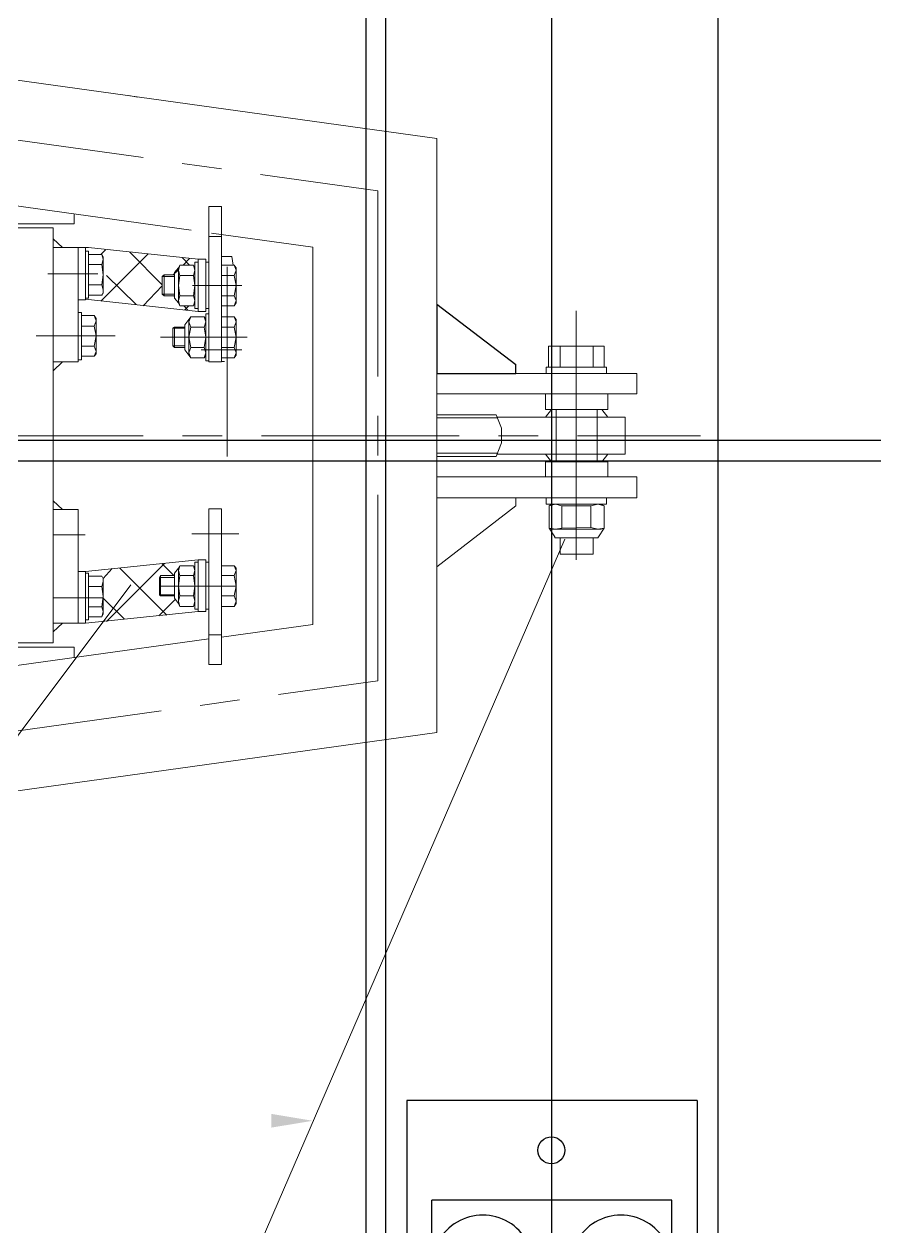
# Model space of a CAD drawing. Header units: millimetres. Extents: x 25083 to 52777, y 24772 to 45779.
# Drawn here: x 39431.4 to 39636.5, y 33516.5 to 33806.6 of the extents above; entities that cross this region are included whole.
import ezdxf

# ---------------------------------------------------------------- set-up
doc = ezdxf.new("R2010")
doc.units = ezdxf.units.MM
doc.layers.add('小车', color=7, linetype='Continuous')
doc.styles.get("Standard").update_dxf_attribs({"font": ''})
doc.styles.get('Standard').set_extended_font_data('SimSun')
doc.dimstyles.new('15', dxfattribs={"dimtxt": 15, "dimasz": 10, "dimexe": 2, "dimexo": 1, "dimgap": 1, "dimtad": 1, "dimdsep": 46, "dimtxsty": 'Standard', "dimcen": 2.5, "dimadec": 0, "dimazin": 0, "dimtfac": 1, "dimtmove": 2, "dimatfit": 3, "dimfxl": 1, "dimtolj": 1, "dimarcsym": 0})
doc.dimstyles.new('ISO-25', dxfattribs={"dimtxt": 2.5, "dimasz": 2.5, "dimexe": 1.25, "dimexo": 0.625, "dimtad": 1, "dimtxsty": 'Standard', "dimcen": 2.5, "dimadec": 0, "dimazin": 0, "dimtfac": 1, "dimtmove": 0, "dimatfit": 3, "dimfxl": 1, "dimarcsym": 0})

# ---------------------------------------------------------------- blocks, each defined once
blk = doc.blocks.new('A$C6E4F4F8B')
for p, q in [((0, 70), (197.2, 70)), ((0, 70), (0, 0)), ((197.2, 70), (197.2, 0)), ((62.1, 63.92), (62.1, 6.08)), ((135.1, 63.92), (135.1, 6.08)), ((40.15, 63.8), (57.53, 63.8)), ((157.05, 63.8), (139.67, 63.8)), ((57.53, 57.8), (40.15, 57.8)), ((139.67, 57.8), (157.05, 57.8)), ((62.5, 52.83), (62.5, 49.63)), ((68.5, 52.83), (68.5, 49.63)), ((128.7, 52.83), (128.7, 49.63)), ((134.7, 52.83), (134.7, 49.63)), ((68.5, 49.63), (62.5, 49.63)), ((128.7, 49.63), (134.7, 49.63)), ((54.12, 45.5), (40.15, 45.5)), ((143.08, 45.5), (157.05, 45.5)), ((54.12, 39.5), (40.15, 39.5)), ((143.08, 39.5), (157.05, 39.5)), ((54.12, 30.5), (40.15, 30.5)), ((143.08, 30.5), (157.05, 30.5)), ((54.12, 24.5), (40.15, 24.5)), ((143.08, 24.5), (157.05, 24.5)), ((62.5, 17.17), (62.5, 20.37)), ((68.5, 20.37), (62.5, 20.37)), ((68.5, 17.17), (68.5, 20.37)), ((128.7, 17.17), (128.7, 20.37)), ((128.7, 20.37), (134.7, 20.37)), ((134.7, 17.17), (134.7, 20.37)), ((57.53, 12.2), (40.15, 12.2)), ((139.67, 12.2), (157.05, 12.2)), ((40.15, 6.2), (57.53, 6.2)), ((157.05, 6.2), (139.67, 6.2)), ((0, 0), (197.2, 0))]:
    blk.add_line(p, q)
at = {"color": 1}
for p, q in [((64, 63.92), (24, 63.92)), ((24, 63.92), (24, 6.08)), ((74, 63.92), (24, 63.92)), ((24, 63.92), (24, 6.08)), ((123.2, 63.92), (173.2, 63.92)), ((133.2, 63.92), (173.2, 63.92)), ((173.2, 63.92), (173.2, 6.08)), ((173.2, 63.92), (173.2, 6.08)), ((64, 6.08), (24, 6.08)), ((74, 6.08), (24, 6.08)), ((123.2, 6.08), (173.2, 6.08)), ((133.2, 6.08), (173.2, 6.08))]:
    blk.add_line(p, q, dxfattribs=at)
at = {"color": 6, "ltscale": 15}
for p, q in [((74, 6.08), (74, 63.92)), ((123.2, 6.08), (123.2, 63.92))]:
    blk.add_line(p, q, dxfattribs=at)
for centre in [(12, 34.89), (185.2, 34.89), (185.2, 34.89)]:
    blk.add_circle(centre, 3.25)
for centre in [(47.28, 35), (47.28, 35), (149.92, 35), (149.92, 35)]:
    blk.add_circle(centre, 4.1, dxfattribs=at)
for centre, radius, start, end in [((39.79, 51.65), 12.16, 88.3056, 271.6944), ((57.53, 52.83), 10.97, 0, 90), ((139.67, 52.83), 10.97, 90, 180), ((157.41, 51.65), 12.16, 268.3056, 91.6944), ((39.8, 51.65), 6.16, 86.7014, 273.2986), ((57.53, 52.83), 4.97, 0, 90), ((139.67, 52.83), 4.97, 90, 180), ((157.4, 51.65), 6.16, 266.7014, 93.2986), ((54.12, 35), 4.5, 270, 90), ((143.08, 35), 4.5, 90, 270), ((39.79, 18.35), 12.16, 88.3056, 271.6944), ((157.41, 18.35), 12.16, 268.3056, 91.6944), ((39.8, 18.35), 6.16, 86.7014, 273.2986), ((157.4, 18.35), 6.16, 266.7014, 93.2986), ((57.53, 17.17), 10.97, 270, 0), ((57.53, 17.17), 4.97, 270, 0), ((139.67, 17.17), 10.97, 180, 270), ((139.67, 17.17), 4.97, 180, 270)]:
    blk.add_arc(centre, radius, start, end)
at = {"ltscale": 15}
for centre, start, end in [((54.12, 35), 270, 90), ((143.08, 35), 90, 270)]:
    blk.add_arc(centre, 10.5, start, end, dxfattribs=at)
blk = doc.blocks.new('*D925')
at = {"color": 0, "lineweight": -2}
for p, q in [((29677.86, 34881.66), (29677.86, 32448.29)), ((40733.02, 34757.65), (40733.02, 32448.29)), ((29680.36, 32449.54), (40730.52, 32449.54))]:
    blk.add_line(p, q, dxfattribs=at)
at = {"color": 0}
for points in [[(29680.36, 32449.96), (29680.36, 32449.13), (29677.86, 32449.54)], [(40730.52, 32449.13), (40730.52, 32449.96), (40733.02, 32449.54)]]:
    blk.add_solid(points, dxfattribs=at)
at = {"layer": 'DEFPOINTS', "color": 0}
for p in [(29677.86, 34882.29), (40733.02, 34758.27), (40733.02, 32449.54)]:
    blk.add_point(p, dxfattribs=at)
at = {"color": 0, "insert": (35205.44, 32451.63), "char_height": 2.5, "attachment_point": 5}
blk.add_mtext('11055,15', dxfattribs=at)
blk = doc.blocks.new('*D469')
at = {"layer": 'DEFPOINTS', "color": 0}
for p in [(36061.19, 116692.22), (36180.04, 116685.35), (36180.04, 116527.03)]:
    blk.add_point(p, dxfattribs=at)
at = {"layer": '小车', "color": 0, "linetype": 'Continuous', "lineweight": -2}
for p, q in [((36061.19, 116691.22), (36061.19, 116525.03)), ((36180.04, 116684.35), (36180.04, 116525.03)), ((36071.19, 116527.03), (36084.17, 116527.03)), ((36170.04, 116527.03), (36146.42, 116527.03))]:
    blk.add_line(p, q, dxfattribs=at)
at = {"layer": '小车', "color": 0}
for points in [[(36071.19, 116528.7), (36071.19, 116525.37), (36061.19, 116527.03)], [(36170.04, 116528.7), (36170.04, 116525.37), (36180.04, 116527.03)]]:
    blk.add_solid(points, dxfattribs=at)
at = {"layer": '小车', "color": 0, "insert": (36115.3, 116527.03), "char_height": 15, "attachment_point": 5}
blk.add_mtext('\\A1;118.85', dxfattribs=at)
blk = doc.blocks.new('zw$AA32')
at = {"color": 6}
for points in [[(791.32, 227.5), (10738.68, 227.5)], [(10738.68, 222.5), (791.32, 222.5)]]:
    blk.add_lwpolyline(points, dxfattribs=at)
blk = doc.blocks.new('A$C1A4175F5')
at = {"layer": '小车'}
for p, q in [((44.516, 520.047), (63.554, 534.605)), ((63.554, 534.605), (63.554, 517.947)), ((44.516, 517.947), (44.516, 520.047)), ((63.554, 517.947), (44.516, 517.947))]:
    blk.add_line(p, q, dxfattribs=at)
at = {"layer": '小车', "color": 7, "lineweight": 0}
for points in [[(63.554, 574.641), (530.126, 639.594)], [(137.886, 585), (135.646, 584.58)], [(63.554, 431.436), (63.554, 574.641)], [(122.768, 552.523), (212.358, 564.982)], [(118.568, 558.263), (115.488, 558.263)], [(115.488, 558.263), (115.488, 520.747), (118.568, 520.747), (118.568, 558.263)], [(151.045, 554.063), (151.045, 556.443)], [(151.045, 554.063), (201.02, 554.063)], [(93.511, 548.464), (117.868, 551.823)], [(156.084, 553.083), (156.084, 548.324)], [(195.98, 553.083), (156.084, 553.083)], [(93.511, 457.473), (93.511, 548.464)], [(115.488, 550.983), (118.568, 550.983)], [(147.545, 548.324), (121.088, 545.524)], [(150.065, 548.324), (147.545, 548.324)], [(148.245, 548.324), (148.245, 535.725)], [(112.969, 546.224), (112.689, 544.124)], [(115.488, 546.224), (112.969, 546.224)], [(121.088, 545.524), (119.268, 545.524)], [(119.268, 532.925), (119.268, 545.524)], [(121.088, 532.925), (121.088, 545.524)], [(144.325, 546.644), (144.045, 545.524)], [(144.325, 546.644), (144.045, 546.084)], [(144.045, 545.524), (144.045, 546.084)], [(144.045, 545.524), (144.325, 544.264)], [(144.045, 541.744), (144.045, 545.524)], [(147.545, 546.644), (144.325, 546.644)], [(148.245, 547.484), (147.545, 547.484)], [(147.545, 536.145), (147.545, 547.484)], [(112.409, 544.124), (111.989, 542.864)], [(112.409, 544.124), (111.989, 543.424)], [(111.989, 542.864), (111.989, 543.424)], [(111.989, 542.864), (112.409, 541.604)], [(111.989, 539.225), (111.989, 542.864)], [(115.488, 544.124), (112.409, 544.124)], [(121.928, 542.864), (122.208, 544.124)], [(122.208, 544.124), (121.928, 543.424)], [(121.928, 543.424), (121.928, 542.864)], [(122.208, 541.604), (121.928, 542.864)], [(121.928, 542.864), (121.928, 539.225)], [(122.208, 544.124), (125.567, 544.124)], [(125.847, 542.864), (125.567, 544.124)], [(125.847, 543.424), (125.567, 544.124)], [(125.567, 541.604), (125.847, 542.864)], [(125.847, 543.424), (125.847, 542.864)], [(126.827, 542.304), (125.847, 543.424)], [(125.847, 542.864), (125.847, 539.225)], [(144.325, 544.264), (144.045, 541.744)], [(147.545, 544.264), (144.325, 544.264)], [(112.409, 541.604), (111.989, 539.225)], [(115.488, 541.604), (112.409, 541.604)], [(121.928, 539.225), (122.208, 541.604)], [(122.208, 541.604), (125.567, 541.604)], [(125.847, 539.225), (125.567, 541.604)], [(126.827, 542.304), (126.827, 536.145)], [(126.827, 541.744), (129.347, 541.744)], [(129.767, 541.324), (129.347, 541.744)], [(129.347, 541.744), (129.347, 536.705)], [(129.767, 541.324), (129.767, 537.125)], [(144.045, 541.744), (144.325, 539.365)], [(144.045, 538.105), (144.045, 541.744)], [(122.488, 539.225), (111.429, 539.225)], [(111.989, 539.225), (112.409, 536.705)], [(111.989, 535.585), (111.989, 539.225)], [(112.409, 536.705), (111.989, 535.585)], [(115.488, 536.705), (112.409, 536.705)], [(122.208, 536.705), (121.928, 539.225)], [(121.928, 539.225), (121.928, 535.585)], [(121.928, 535.585), (122.208, 536.705)], [(125.567, 536.705), (122.208, 536.705)], [(125.567, 536.705), (125.847, 539.225)], [(125.847, 535.585), (125.567, 536.705)], [(125.847, 539.225), (125.847, 535.585)], [(126.827, 536.705), (129.347, 536.705)], [(129.767, 537.125), (129.347, 536.705)], [(144.325, 539.365), (144.045, 538.105)], [(144.045, 538.105), (144.045, 537.685)], [(144.045, 537.545), (144.045, 538.105)], [(144.045, 537.545), (144.045, 537.265)], [(144.185, 537.265), (144.325, 536.845)], [(144.185, 537.125), (144.325, 536.845)], [(145.445, 539.365), (144.325, 539.365)], [(147.545, 536.845), (144.325, 536.845)], [(147.545, 539.365), (145.445, 539.365)], [(63.554, 534.605), (44.516, 520.047)], [(111.989, 535.585), (112.409, 534.325)], [(111.989, 535.025), (111.989, 535.585)], [(111.989, 535.025), (112.409, 534.325)], [(115.488, 534.325), (112.409, 534.325)], [(148.245, 535.865), (121.088, 532.925)], [(121.928, 535.585), (121.928, 535.025)], [(122.208, 534.325), (121.928, 535.585)], [(121.928, 535.025), (122.208, 534.325)], [(125.567, 534.325), (122.208, 534.325)], [(125.567, 534.325), (125.847, 535.585)], [(125.567, 534.325), (125.847, 535.025)], [(125.847, 535.025), (126.827, 536.145)], [(125.847, 535.585), (125.847, 535.025)], [(147.545, 536.145), (148.245, 536.145)], [(150.065, 535.725), (148.245, 535.725)], [(112.409, 531.665), (111.989, 530.406)], [(112.409, 531.665), (111.989, 530.966)], [(111.989, 530.406), (111.989, 530.966)], [(115.488, 531.665), (112.409, 531.665)], [(115.488, 531.665), (115.488, 529.146)], [(121.088, 532.925), (119.268, 532.925)], [(119.268, 530.406), (119.688, 531.665)], [(119.688, 531.665), (119.268, 530.966)], [(119.268, 530.966), (119.268, 530.406)], [(119.688, 531.665), (122.908, 531.665)], [(123.328, 530.406), (122.908, 531.665)], [(123.328, 530.966), (122.908, 531.665)], [(123.328, 530.966), (123.328, 530.406)], [(124.307, 529.706), (123.328, 530.966)], [(146.145, 531.945), (145.725, 530.686)], [(146.145, 531.945), (145.725, 531.245)], [(145.725, 530.686), (145.725, 531.245)], [(149.225, 531.945), (146.145, 531.945)], [(150.065, 532.645), (149.225, 532.645)], [(149.225, 532.645), (149.225, 527.046)], [(111.989, 530.406), (112.409, 529.146)], [(111.989, 526.766), (111.989, 530.406)], [(112.409, 529.146), (111.989, 526.766)], [(115.488, 529.146), (112.409, 529.146)], [(115.488, 529.146), (115.488, 524.246)], [(119.268, 530.406), (119.268, 526.766)], [(119.688, 529.146), (119.268, 530.406)], [(119.268, 526.766), (119.688, 529.146)], [(119.688, 529.146), (122.908, 529.146)], [(122.908, 529.146), (123.328, 530.406)], [(123.328, 526.766), (122.908, 529.146)], [(123.328, 530.406), (123.328, 526.766)], [(124.307, 529.706), (124.307, 523.686)], [(124.307, 529.146), (126.827, 529.146)], [(127.247, 528.866), (126.827, 529.146)], [(126.827, 529.146), (126.827, 524.246)], [(127.247, 528.866), (127.247, 524.666)], [(145.725, 530.686), (146.145, 529.426)], [(145.725, 527.046), (145.725, 530.686)], [(146.145, 529.426), (145.725, 527.046)], [(149.225, 529.426), (146.145, 529.426)], [(123.328, 526.766), (111.289, 526.766)], [(119.688, 526.766), (111.849, 526.766)], [(119.688, 526.766), (111.849, 526.766)], [(111.989, 526.766), (112.409, 524.246)], [(111.989, 522.986), (111.989, 526.766)], [(119.688, 524.246), (119.268, 526.766)], [(119.268, 526.766), (119.268, 522.986)], [(122.908, 524.246), (123.328, 526.766)], [(123.328, 526.766), (123.328, 522.986)], [(153.704, 527.046), (145.305, 527.046)], [(146.145, 524.526), (145.725, 527.046)], [(145.725, 527.046), (145.725, 523.266)], [(149.225, 521.307), (149.225, 527.046)], [(25.898, 524.526), (25.898, 519.487)], [(33.877, 524.526), (33.877, 519.487)], [(112.409, 524.246), (111.989, 522.986)], [(111.989, 522.986), (112.409, 521.726)], [(111.989, 522.426), (111.989, 522.986)], [(111.989, 522.426), (112.409, 521.726)], [(115.488, 524.246), (112.409, 524.246)], [(115.488, 524.246), (115.488, 521.726)], [(119.268, 522.986), (119.688, 524.246)], [(119.268, 522.986), (119.268, 522.426)], [(119.688, 521.726), (119.268, 522.986)], [(119.268, 522.426), (119.688, 521.726)], [(122.908, 524.246), (119.688, 524.246)], [(123.328, 522.986), (122.908, 524.246)], [(122.908, 521.726), (123.328, 522.986)], [(122.908, 521.726), (123.328, 522.426)], [(123.328, 522.426), (124.307, 523.686)], [(123.328, 522.986), (123.328, 522.426)], [(124.307, 524.246), (126.827, 524.246)], [(127.247, 524.666), (126.827, 524.246)], [(145.725, 523.266), (146.145, 524.526)], [(145.725, 523.266), (145.725, 522.706)], [(146.145, 522.146), (145.725, 523.266)], [(146.145, 522.146), (145.725, 522.706)], [(149.225, 524.526), (146.145, 524.526)], [(149.225, 522.146), (146.145, 522.146)], [(44.516, 520.047), (44.516, 517.947)], [(115.488, 521.726), (112.409, 521.726)], [(122.908, 521.726), (119.688, 521.726)], [(150.065, 521.307), (149.225, 521.307)], [(156.084, 520.747), (156.084, 510.528)], [(15.399, 513.047), (15.399, 517.947)], [(15.399, 517.947), (63.554, 517.947)], [(15.399, 513.047), (63.554, 513.047)], [(22.398, 513.047), (22.398, 509.268)], [(27.297, 513.047), (50.815, 513.047)], [(37.376, 513.047), (37.376, 509.268)], [(156.084, 485.19), (156.084, 510.528)], [(23.798, 509.268), (22.398, 507.448)], [(22.398, 509.268), (37.376, 509.268)], [(23.798, 509.268), (35.976, 509.268)], [(37.376, 507.448), (35.976, 509.268)], [(49.275, 508.008), (48.015, 504.788), (48.015, 501.289), (49.275, 497.929)], [(63.554, 508.008), (49.275, 508.008)], [(18.198, 507.448), (18.198, 498.489)], [(18.198, 507.448), (48.995, 507.448)], [(18.198, 498.489), (48.995, 498.489)], [(22.398, 498.489), (23.798, 496.669)], [(22.398, 496.669), (37.376, 496.669)], [(22.398, 493.029), (22.398, 496.669)], [(23.798, 496.669), (35.976, 496.669)], [(35.976, 496.669), (37.376, 498.489)], [(37.376, 493.029), (37.376, 496.669)], [(63.554, 497.929), (49.275, 497.929)], [(15.399, 493.029), (15.399, 487.99)], [(15.399, 493.029), (63.554, 493.029)], [(27.297, 493.029), (50.815, 493.029)], [(15.399, 487.99), (63.554, 487.99)], [(44.516, 486.03), (44.516, 487.99)], [(26.457, 486.03), (24.778, 486.45), (23.238, 486.03)], [(23.938, 486.45), (23.238, 486.03)], [(23.238, 480.711), (23.238, 486.03)], [(23.938, 486.45), (35.837, 486.45)], [(33.457, 486.03), (26.457, 486.03)], [(26.457, 480.851), (26.457, 486.03)], [(36.536, 486.03), (34.997, 486.45), (33.457, 486.03)], [(33.457, 480.711), (33.457, 486.03)], [(35.837, 486.45), (36.536, 486.03)], [(36.536, 480.711), (36.536, 486.03)], [(63.554, 471.332), (44.516, 486.03)], [(115.488, 447.814), (115.488, 485.33), (118.568, 485.33), (118.568, 447.814)], [(23.238, 480.711), (24.778, 480.431), (26.457, 480.851)], [(24.638, 478.611), (23.238, 480.711)], [(23.938, 480.431), (23.238, 480.711)], [(23.938, 480.431), (35.837, 480.431)], [(24.638, 478.611), (24.778, 478.331), (25.058, 478.331)], [(26.457, 480.851), (33.457, 480.711)], [(33.457, 480.711), (34.997, 480.431), (36.536, 480.711)], [(34.857, 478.331), (35.137, 478.331), (35.137, 478.611)], [(36.536, 480.711), (35.137, 478.611)], [(35.837, 480.431), (36.536, 480.711)], [(29.957, 478.331), (25.058, 478.331)], [(25.898, 478.331), (25.898, 474.411)], [(29.957, 478.331), (34.857, 478.331)], [(33.877, 478.331), (33.877, 474.411)], [(33.877, 474.411), (25.898, 474.411)], [(119.268, 473.011), (119.268, 460.553)], [(121.088, 473.011), (119.268, 473.011)], [(121.088, 473.011), (121.088, 460.553)], [(148.245, 470.212), (121.088, 473.011)], [(111.989, 470.492), (112.409, 471.612)], [(111.989, 471.052), (112.409, 471.612)], [(111.989, 471.052), (111.989, 470.492)], [(111.989, 470.492), (111.989, 466.712)], [(112.409, 469.232), (111.989, 470.492)], [(115.488, 471.612), (112.409, 471.612)], [(115.488, 461.813), (115.488, 471.612)], [(122.208, 471.612), (121.928, 470.492)], [(121.928, 471.052), (122.208, 471.612)], [(121.928, 470.492), (121.928, 471.052)], [(121.928, 466.712), (121.928, 470.492)], [(121.928, 470.492), (122.208, 469.232)], [(125.567, 471.612), (122.208, 471.612)], [(125.567, 471.612), (125.847, 470.492)], [(125.567, 471.612), (125.847, 471.052)], [(125.847, 470.492), (125.567, 469.232)], [(125.847, 470.492), (125.847, 471.052)], [(125.847, 471.052), (126.827, 469.792)], [(125.847, 466.712), (125.847, 470.492)], [(148.245, 457.753), (148.245, 470.212)], [(150.065, 470.212), (148.245, 470.212)], [(111.989, 466.712), (112.409, 469.232)], [(115.488, 469.232), (112.409, 469.232)], [(122.208, 469.232), (121.928, 466.712)], [(125.567, 469.232), (122.208, 469.232)], [(125.567, 469.232), (125.847, 466.712)], [(126.827, 463.772), (126.827, 469.792)], [(126.827, 469.232), (130.187, 469.232)], [(130.187, 464.332), (130.187, 469.232)], [(130.467, 468.812), (130.187, 469.232)], [(130.467, 464.612), (130.467, 468.812)], [(144.045, 468.392), (144.045, 468.672)], [(144.045, 467.832), (144.045, 468.392)], [(144.045, 468.392), (144.045, 467.832)], [(144.325, 466.572), (144.045, 467.832)], [(144.045, 467.832), (144.045, 464.192)], [(144.185, 468.812), (144.325, 469.092)], [(144.185, 468.812), (144.325, 469.092)], [(147.545, 469.092), (144.325, 469.092)], [(147.545, 463.352), (147.545, 469.792)], [(147.545, 469.792), (148.245, 469.792)], [(148.245, 469.792), (148.245, 458.593)], [(111.989, 466.712), (111.989, 463.072)], [(112.409, 464.332), (111.989, 466.712)], [(111.989, 463.072), (112.409, 464.332)], [(115.488, 464.332), (112.409, 464.332)], [(121.928, 466.712), (122.208, 464.332)], [(121.928, 463.072), (121.928, 466.712)], [(122.208, 464.332), (121.928, 463.072)], [(122.208, 464.332), (125.567, 464.332)], [(125.847, 466.712), (125.567, 464.332)], [(125.567, 464.332), (125.847, 463.072)], [(125.847, 463.072), (125.847, 466.712)], [(126.827, 464.332), (130.187, 464.332)], [(130.467, 464.612), (130.187, 464.332)], [(144.045, 464.192), (144.325, 466.572)], [(144.045, 464.192), (144.045, 460.553)], [(144.325, 461.673), (144.045, 464.192)], [(145.445, 466.572), (144.325, 466.572)], [(147.545, 466.572), (145.445, 466.572)], [(111.989, 463.072), (111.989, 462.513)], [(112.409, 461.813), (111.989, 463.072)], [(112.409, 461.813), (111.989, 462.513)], [(115.488, 461.813), (112.409, 461.813)], [(121.928, 463.072), (122.208, 461.813)], [(121.928, 462.513), (121.928, 463.072)], [(122.208, 461.813), (121.928, 462.513)], [(122.208, 461.813), (125.567, 461.813)], [(125.847, 463.072), (125.567, 461.813)], [(125.847, 462.513), (125.567, 461.813)], [(126.827, 463.772), (125.847, 462.513)], [(125.847, 462.513), (125.847, 463.072)], [(144.045, 460.553), (144.325, 461.673)], [(147.545, 461.673), (144.325, 461.673)], [(147.545, 458.593), (147.545, 463.352)], [(121.088, 460.553), (119.268, 460.553)], [(148.245, 457.753), (121.088, 460.553)], [(144.045, 460.553), (144.045, 459.993)], [(144.325, 459.293), (144.045, 460.553)], [(144.325, 459.293), (144.045, 459.993)], [(147.545, 459.293), (144.325, 459.293)], [(148.245, 458.593), (147.545, 458.593)], [(93.511, 457.473), (115.488, 454.393)], [(150.065, 457.753), (148.245, 457.753)], [(156.084, 457.753), (156.084, 452.994)], [(115.488, 454.953), (118.568, 454.953)], [(118.568, 453.973), (212.358, 440.955)], [(195.98, 452.994), (156.084, 452.994)], [(151.045, 452.014), (151.045, 449.494)], [(151.045, 452.014), (201.02, 452.014)], [(118.568, 447.814), (115.488, 447.814)], [(63.554, 431.436), (682.71, 345.205)]]:
    blk.add_lwpolyline(points, dxfattribs=at)
at = {"layer": '小车', "color": 3, "lineweight": 0}
for points in [[(63.554, 574.641), (63.694, 574.641)], [(123.188, 544.124), (125.007, 545.944)], [(124.727, 544.124), (123.188, 545.664)], [(129.767, 539.365), (137.606, 547.204)], [(144.605, 535.445), (133.267, 546.784)], [(144.605, 546.644), (143.485, 547.764)], [(127.107, 541.744), (125.847, 543.004)], [(136.066, 534.605), (143.206, 541.604)], [(126.827, 536.565), (127.107, 536.705)], [(134.386, 534.325), (129.767, 539.085)], [(124.307, 533.345), (123.328, 534.325)], [(123.608, 533.205), (124.587, 534.325)], [(35.837, 533.065), (35.976, 533.065)], [(15.399, 487.99), (15.539, 487.99)], [(32.757, 478.051), (190.801, 112.548)], [(35.837, 473.011), (35.976, 473.011)], [(126.967, 469.232), (129.907, 472.172)], [(128.647, 459.713), (139.986, 471.052)], [(143.206, 458.173), (129.207, 472.172)], [(144.045, 468.532), (141.806, 470.912)], [(137.326, 466.992), (403.019, 112.548)], [(130.607, 459.573), (126.687, 463.492)], [(138.866, 458.733), (144.045, 463.772)], [(63.554, 431.436), (63.694, 431.436)]]:
    blk.add_lwpolyline(points, dxfattribs=at)
at = {"layer": '小车', "color": 1, "lineweight": 0}
for points in [[(134.386, 570.022), (181.562, 576.601)], [(115.488, 567.362), (125.007, 568.622)], [(77.832, 562.042), (106.109, 565.962)], [(77.832, 517.247), (77.832, 562.042)], [(153.844, 548.324), (156.084, 550.424)], [(114.088, 543.704), (114.088, 497.929)], [(126.827, 541.324), (129.767, 541.324)], [(153.704, 542.024), (145.305, 542.024)], [(148.385, 542.024), (157.344, 542.024)], [(148.385, 542.024), (157.344, 542.024)], [(120.388, 539.225), (110.589, 539.225)], [(122.488, 539.225), (111.429, 539.225)], [(126.827, 537.125), (129.767, 537.125)], [(29.957, 473.011), (29.957, 533.065)], [(124.307, 528.866), (127.247, 528.866)], [(114.788, 526.766), (109.329, 526.766)], [(120.388, 526.766), (110.589, 526.766)], [(123.328, 526.766), (111.289, 526.766)], [(119.268, 526.766), (130.187, 526.766)], [(119.268, 526.766), (130.187, 526.766)], [(160.144, 527.046), (141.106, 527.046)], [(160.144, 527.046), (141.106, 527.046)], [(120.388, 523.686), (110.589, 523.686)], [(124.307, 524.666), (127.247, 524.666)], [(115.488, 520.887), (114.788, 520.887)], [(156.084, 518.647), (153.844, 520.747)], [(24.918, 509.268), (24.918, 496.669)], [(34.857, 509.268), (34.857, 496.669)], [(77.832, 498.209), (77.832, 507.728)], [(48.855, 507.308), (63.554, 507.308)], [(0, 502.968), (29.677, 502.968)], [(0, 502.968), (29.677, 502.968)], [(39.196, 502.968), (48.715, 502.968)], [(39.196, 502.968), (48.715, 502.968)], [(58.234, 502.968), (105.829, 502.968)], [(58.234, 502.968), (105.829, 502.968)], [(115.348, 502.968), (124.867, 502.968)], [(115.348, 502.968), (124.867, 502.968)], [(134.386, 502.968), (182.122, 502.968)], [(134.386, 502.968), (182.122, 502.968)], [(48.855, 498.769), (63.554, 498.769)], [(77.832, 443.894), (77.832, 488.69)], [(153.844, 485.19), (156.084, 487.29)], [(122.628, 479.311), (111.289, 479.311)], [(148.385, 479.031), (156.084, 479.031)], [(126.827, 468.812), (130.467, 468.812)], [(130.467, 466.712), (111.989, 466.712)], [(126.827, 464.612), (130.467, 464.612)], [(144.045, 463.912), (156.084, 463.912)], [(153.844, 457.753), (156.084, 455.653)], [(77.832, 443.894), (101.77, 440.535)], [(111.149, 439.275), (120.668, 437.875)], [(130.047, 436.615), (177.222, 430.036)]]:
    blk.add_lwpolyline(points, dxfattribs=at)
at = {"layer": '小车', "color": 7, "lineweight": 0}
for points in [[(156.084, 520.747), (156.084, 548.324), (150.065, 548.324), (150.065, 520.747), (156.084, 520.747)], [(119.268, 544.824), (118.568, 544.824), (118.568, 533.625), (119.268, 533.625), (119.268, 544.824)], [(121.928, 544.824), (121.088, 544.824), (121.088, 533.625), (121.928, 533.625), (121.928, 544.824)], [(119.268, 532.365), (118.568, 532.365), (118.568, 521.027), (119.268, 521.027), (119.268, 532.365)], [(36.676, 519.487), (36.676, 524.526), (23.238, 524.526), (23.238, 519.487), (36.676, 519.487)], [(37.236, 519.487), (37.236, 517.947), (22.678, 517.947), (22.678, 519.487), (37.236, 519.487)], [(37.236, 487.99), (37.236, 486.45), (22.678, 486.45), (22.678, 487.99), (37.236, 487.99)], [(156.084, 457.753), (156.084, 485.19), (150.065, 485.19), (150.065, 457.753), (156.084, 457.753)], [(119.268, 461.113), (118.568, 461.113), (118.568, 472.452), (119.268, 472.452), (119.268, 461.113)], [(121.928, 461.113), (121.088, 461.113), (121.088, 472.452), (121.928, 472.452), (121.928, 461.113)]]:
    blk.add_lwpolyline(points, close=True, dxfattribs=at)
at = {"layer": '小车'}
dim = blk.add_linear_dim(base=(212.358, 337.78), p1=(93.511, 502.968), p2=(212.358, 496.098), dimstyle='15', override={"dimfxl": 0.18}, dxfattribs=at)
dim.commit()
dim.dimension.update_dxf_attribs({"geometry": '*D469', "text_midpoint": (147.619, 337.78), "dimtype": 128, "insert": (-35967.681, -116189.253)})
blk = doc.blocks.new('zw$50CE')
blk.add_lwpolyline([(0, 80.66), (0, 1280.66), (1100, 1280.66), (1100, 80.66)], close=True)
at = {"layer": '小车', "ltscale": 10, "xscale": -1, "rotation": 270}
blk.add_blockref('A$C1A4175F5', (47.03, 0), dxfattribs=at)

msp = doc.modelspace()

# ---------------------------------------------------------------- linework, layer by layer
for p, q in [((39558.63, 33290.649), (39558.63, 34123.983)), ((39558.63, 33298.504), (39558.63, 33742.462))]:
    msp.add_line(p, q)
at = {"ltscale": 15}
msp.add_lwpolyline([(39518.63, 33273.983), (39518.63, 34140.649), (39598.63, 34140.649), (39598.63, 33273.983)], close=True, dxfattribs=at)

# ---------------------------------------------------------------- block references
for name, p, rotation in [('zw$50CE', (39594.481, 33157.316), 90), ('A$C6E4F4F8B', (39523.63, 33546.999), 270)]:
    msp.add_blockref(name, p, dxfattribs=dict(rotation=rotation))
at = {"color": 1}
msp.add_blockref('zw$AA32', (29416.762, 33478.711), dxfattribs=at)

# ---------------------------------------------------------------- dimensions: what is measured, and where the dimension line sits
dim = msp.add_linear_dim(base=(40733.0166, 32449.5434), p1=(29677.8617, 34882.2868), p2=(40733.0166, 34758.2702), dimstyle='ISO-25')
dim.commit()
dim.dimension.update_dxf_attribs({"geometry": '*D925', "text_midpoint": (35205.4391, 32449.5434), "dimtype": 160})

doc.saveas('drawing.dxf')
